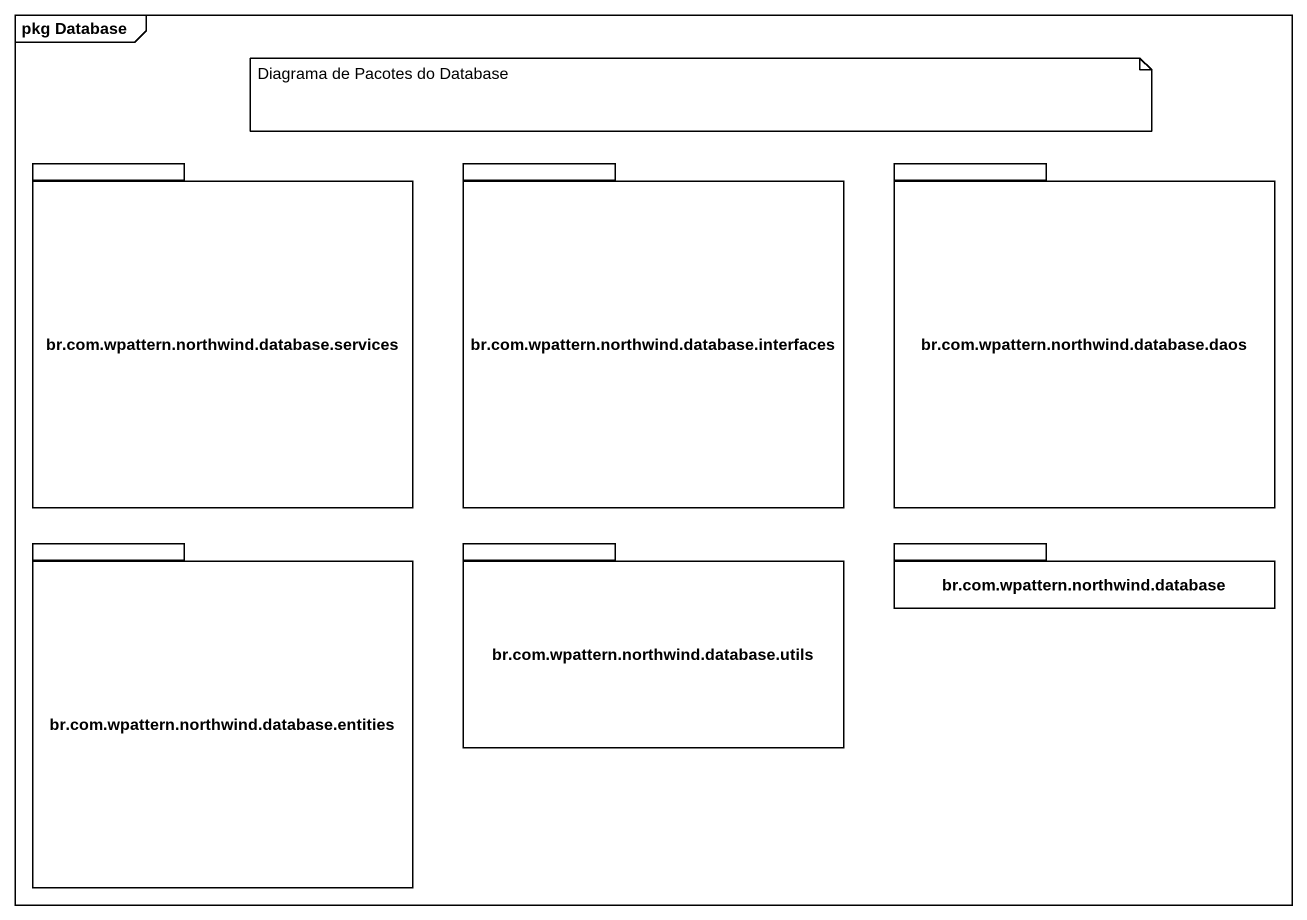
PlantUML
@startuml
mainframe pkg Database
package "br.com.wpattern.northwind.database.services" as br_com_wpattern_northwind {
}
package "br.com.wpattern.northwind.database.interfaces" as br_com_wpattern_northwind_2 {
}
package "br.com.wpattern.northwind.database.daos" as br_com_wpattern_northwind_3 {
}
package "br.com.wpattern.northwind.database.entities" as br_com_wpattern_northwind_4 {
}
package "br.com.wpattern.northwind.database.utils" as br_com_wpattern_northwind_5 {
}
package "br.com.wpattern.northwind.database" as br_com_wpattern_northwind_6 {
}
note as N1
  Diagrama de Pacotes do Database
end note
@enduml
